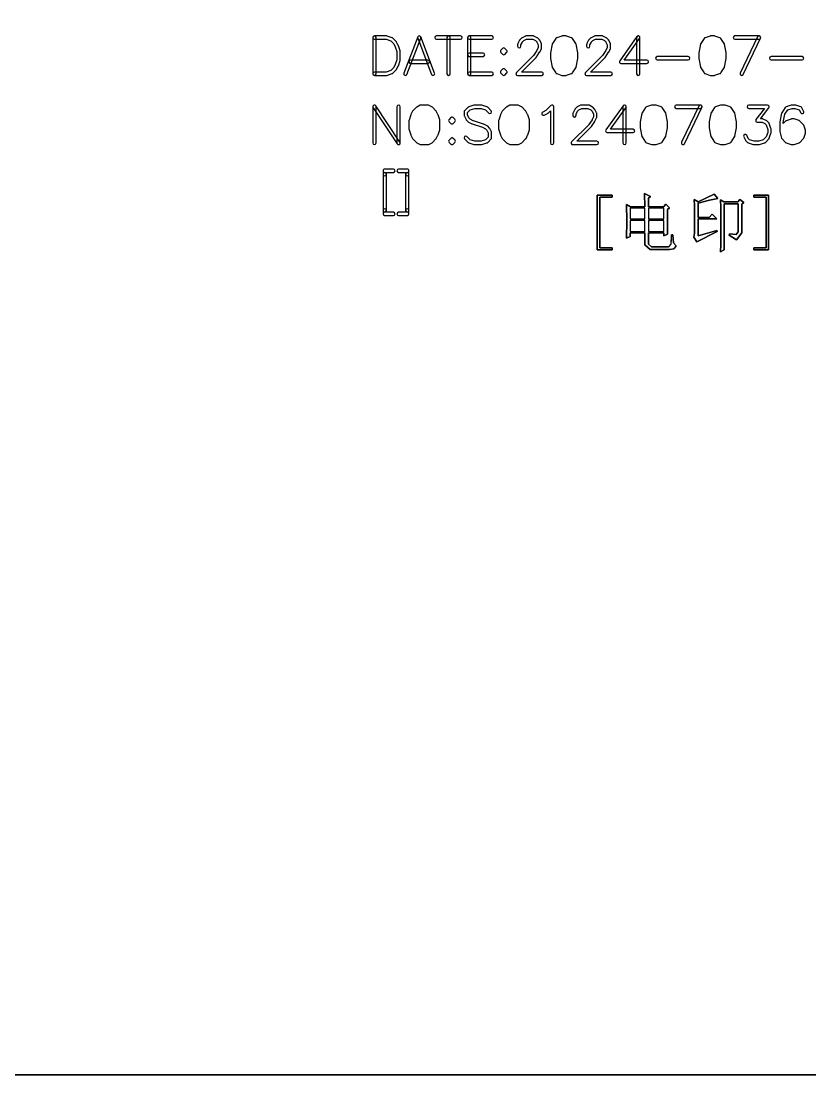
# Model space of a CAD drawing. Extents: x -235 to 235, y -185 to 185.
# Drawn here: x -118.1 to -46.6, y -185 to -89.5 of the extents above; entities that cross this region are included whole.
import ezdxf

# ---------------------------------------------------------------- set-up
doc = ezdxf.new("R2010")
doc.units = 0
doc.header["$MEASUREMENT"] = 0
doc.layers.get('0').update_dxf_attribs({"linetype": 'CONTINUOUS'})

msp = doc.modelspace()

# ---------------------------------------------------------------- linework, layer by layer
for points in [[(235, 185.000996), (-235, 185.000996), (-235, 185.000996), (-235.000996, 185), (-235.000996, 185), (-235.000996, -185), (-235.000996, -185), (-235, -185.000996), (-235, -185.000996), (235, -185.000996), (235, -185.000996), (235.000996, -185), (235.000996, -185), (235.000996, 185), (235.000996, 185), (235, 185.000996)], [(-235, 185), (235, 185), (235, 185), (235, -185), (235, -185), (-235, -185), (-235, -185), (-235, 185)], [(-64.529004, -105.287998), (-65.876001, -105.287998), (-65.876001, -105.287998), (-65.876997, -105.288994), (-65.876997, -105.288994), (-65.876997, -110.242002), (-65.876997, -110.242002), (-65.876001, -110.242998), (-65.876001, -110.242998), (-64.529004, -110.242998), (-64.529004, -110.242998), (-64.528003, -110.242002), (-64.528003, -110.242002), (-64.528003, -110.039004), (-64.528003, -110.039004), (-64.529004, -110.037998), (-64.529004, -110.037998), (-65.646001, -110.037998), (-65.646001, -110.037998), (-65.646001, -105.467998), (-65.646001, -105.467998), (-64.529004, -105.467998), (-64.529004, -105.467998), (-64.528003, -105.467002), (-64.528003, -105.467002), (-64.528003, -105.288994), (-64.528003, -105.288994), (-64.529004, -105.287998)], [(-64.529004, -105.288994), (-64.529004, -105.467002), (-64.529004, -105.467002), (-65.646997, -105.467002), (-65.646997, -105.467002), (-65.646997, -110.039004), (-65.646997, -110.039004), (-64.529004, -110.039004), (-64.529004, -110.039004), (-64.529004, -110.242002), (-64.529004, -110.242002), (-65.876001, -110.242002), (-65.876001, -110.242002), (-65.876001, -105.288994), (-65.876001, -105.288994), (-64.529004, -105.288994)], [(-61.583003, -105.135), (-61.583999, -105.135996), (-61.583999, -105.135996), (-61.558999, -106.329004), (-61.558999, -106.329004), (-62.877998, -106.329004), (-62.877998, -106.329004), (-63.233999, -106.126006), (-63.233999, -106.126006), (-63.235, -106.127002), (-63.235, -106.127002), (-63.210005, -107.598994), (-63.210005, -107.598994), (-63.210005, -107.6), (-63.210005, -107.6), (-63.235, -109.173994), (-63.235, -109.173994), (-63.235, -109.175), (-63.235, -109.175), (-63.233999, -109.176006), (-63.233999, -109.176006), (-62.903999, -109.024004), (-62.903999, -109.024004), (-62.903003, -109.022998), (-62.903003, -109.022998), (-62.903003, -108.692998), (-62.903003, -108.692998), (-61.558999, -108.692998), (-61.558999, -108.692998), (-61.558999, -109.785996), (-61.558999, -109.785996), (-61.076001, -110.217002), (-61.076001, -110.217002), (-59.322002, -110.217002), (-59.322002, -110.217002), (-59.317002, -110.215996), (-59.317002, -110.215996), (-58.941001, -110.141006), (-58.941001, -110.141006), (-58.94, -110.141006), (-58.94, -110.141006), (-58.736997, -109.886992), (-58.736997, -109.886992), (-58.736997, -109.885), (-58.736997, -109.885), (-58.966001, -109.605996), (-58.966001, -109.605996), (-59.041997, -108.87), (-59.041997, -108.87), (-59.043003, -108.869004), (-59.043003, -108.869004), (-59.145, -108.869004), (-59.145, -108.869004), (-59.145996, -108.87), (-59.145996, -108.87), (-59.196001, -109.732998), (-59.196001, -109.732998), (-59.425, -109.961006), (-59.425, -109.961006), (-60.972002, -109.961006), (-60.972002, -109.961006), (-61.226001, -109.707002), (-61.226001, -109.707002), (-61.226001, -108.692998), (-61.226001, -108.692998), (-59.857002, -108.692998), (-59.857002, -108.692998), (-59.857002, -108.972002), (-59.857002, -108.972002), (-59.856001, -108.972998), (-59.856001, -108.972998), (-59.5, -108.82), (-59.5, -108.82), (-59.498999, -108.819004), (-59.498999, -108.819004), (-59.525, -106.585), (-59.525, -106.585), (-59.523999, -106.583994), (-59.523999, -106.583994), (-59.321001, -106.432998), (-59.321001, -106.432998), (-59.321001, -106.430996), (-59.321001, -106.430996), (-59.652002, -106.100996), (-59.652002, -106.100996), (-59.653999, -106.100996), (-59.653999, -106.100996), (-59.882002, -106.329004), (-59.882002, -106.329004), (-61.226001, -106.329004), (-61.226001, -106.329004), (-61.226001, -105.544004), (-61.226001, -105.544004), (-61.225, -105.542998), (-61.225, -105.542998), (-61.048999, -105.391006), (-61.048999, -105.391006), (-61.048999, -105.39), (-61.048999, -105.39), (-61.05, -105.388994), (-61.05, -105.388994), (-61.583003, -105.135)], [(-61.558003, -106.33), (-61.583003, -105.135996), (-61.583003, -105.135996), (-61.05, -105.39), (-61.05, -105.39), (-61.227002, -105.542998), (-61.227002, -105.542998), (-61.227002, -106.33), (-61.227002, -106.33), (-59.881001, -106.33), (-59.881001, -106.33), (-59.652998, -106.102002), (-59.652998, -106.102002), (-59.322002, -106.432002), (-59.322002, -106.432002), (-59.526001, -106.583994), (-59.526001, -106.583994), (-59.5, -108.819004), (-59.5, -108.819004), (-59.856001, -108.972002), (-59.856001, -108.972002), (-59.856001, -108.692002), (-59.856001, -108.692002), (-61.227002, -108.692002), (-61.227002, -108.692002), (-61.227002, -109.708008), (-61.227002, -109.708008), (-60.972998, -109.962002), (-60.972998, -109.962002), (-59.424004, -109.962002), (-59.424004, -109.962002), (-59.195, -109.733994), (-59.195, -109.733994), (-59.145, -108.87), (-59.145, -108.87), (-59.043003, -108.87), (-59.043003, -108.87), (-58.967002, -109.607002), (-58.967002, -109.607002), (-58.738003, -109.885996), (-58.738003, -109.885996), (-58.941001, -110.14), (-58.941001, -110.14), (-59.322002, -110.215996), (-59.322002, -110.215996), (-61.075, -110.215996), (-61.075, -110.215996), (-61.558003, -109.785), (-61.558003, -109.785), (-61.558003, -108.692002), (-61.558003, -108.692002), (-62.903999, -108.692002), (-62.903999, -108.692002), (-62.903999, -109.022998), (-62.903999, -109.022998), (-63.233999, -109.175), (-63.233999, -109.175), (-63.208999, -107.6), (-63.208999, -107.6), (-63.233999, -106.127002), (-63.233999, -106.127002), (-62.877998, -106.33), (-62.877998, -106.33), (-61.558003, -106.33)], [(-55.282998, -105.185996), (-55.283999, -105.185996), (-55.283999, -105.185996), (-56.731997, -105.872002), (-56.731997, -105.872002), (-57.087002, -105.669004), (-57.087002, -105.669004), (-57.087998, -105.67), (-57.087998, -105.67), (-57.062998, -106.227998), (-57.062998, -106.227998), (-57.062998, -108.717998), (-57.062998, -108.717998), (-57.138999, -109.097998), (-57.138999, -109.097998), (-57.138999, -109.1), (-57.138999, -109.1), (-56.86, -109.505996), (-56.86, -109.505996), (-56.859004, -109.505996), (-56.859004, -109.505996), (-55.003999, -108.566006), (-55.003999, -108.566006), (-55.002998, -108.565), (-55.002998, -108.565), (-55.028999, -108.489004), (-55.028999, -108.489004), (-55.03, -108.487998), (-55.03, -108.487998), (-56.728003, -108.97), (-56.728003, -108.97), (-56.731001, -108.97), (-56.731001, -108.97), (-56.731001, -107.422998), (-56.731001, -107.422998), (-55.055, -107.422998), (-55.055, -107.422998), (-55.054004, -107.422002), (-55.054004, -107.422002), (-55.054004, -107.421006), (-55.054004, -107.421006), (-55.461001, -107.015), (-55.461001, -107.015), (-55.463003, -107.015), (-55.463003, -107.015), (-55.741997, -107.294004), (-55.741997, -107.294004), (-56.731001, -107.294004), (-56.731001, -107.294004), (-56.731001, -106.000996), (-56.731001, -106.000996), (-56.728003, -106), (-56.728003, -106), (-55.716001, -105.747002), (-55.716001, -105.747002), (-54.953999, -105.595), (-54.953999, -105.595), (-54.953003, -105.594004), (-54.953003, -105.594004), (-54.953003, -105.593008), (-54.953003, -105.593008), (-55.282998, -105.185996)], [(-57.137998, -109.099004), (-57.062002, -108.717998), (-57.062002, -108.717998), (-57.062002, -106.229004), (-57.062002, -106.229004), (-57.087002, -105.67), (-57.087002, -105.67), (-56.731997, -105.873008), (-56.731997, -105.873008), (-55.283999, -105.187002), (-55.283999, -105.187002), (-54.953999, -105.594004), (-54.953999, -105.594004), (-55.716001, -105.746006), (-55.716001, -105.746006), (-56.731997, -106), (-56.731997, -106), (-56.731997, -107.295), (-56.731997, -107.295), (-55.741001, -107.295), (-55.741001, -107.295), (-55.461997, -107.015996), (-55.461997, -107.015996), (-55.055, -107.422002), (-55.055, -107.422002), (-56.731997, -107.422002), (-56.731997, -107.422002), (-56.731997, -108.972002), (-56.731997, -108.972002), (-55.03, -108.489004), (-55.03, -108.489004), (-55.003999, -108.565), (-55.003999, -108.565), (-56.859004, -109.505), (-56.859004, -109.505), (-57.137998, -109.099004)], [(-52.971001, -105.669004), (-52.972998, -105.669004), (-52.972998, -105.669004), (-53.151001, -105.897002), (-53.151001, -105.897002), (-54.393999, -105.897002), (-54.393999, -105.897002), (-54.698999, -105.694004), (-54.698999, -105.694004), (-54.7, -105.694004), (-54.7, -105.694004), (-54.701001, -105.695), (-54.701001, -105.695), (-54.675, -106.380996), (-54.675, -106.380996), (-54.675, -109.759004), (-54.675, -109.759004), (-54.701001, -110.42), (-54.701001, -110.42), (-54.7, -110.421006), (-54.7, -110.421006), (-54.368999, -110.242998), (-54.368999, -110.242998), (-54.367998, -110.242002), (-54.367998, -110.242002), (-54.367998, -106.051992), (-54.367998, -106.051992), (-53.1, -106.051992), (-53.1, -106.051992), (-53.1, -108.615), (-53.1, -108.615), (-53.277002, -108.842998), (-53.277002, -108.842998), (-53.288999, -108.842998), (-53.288999, -108.842998), (-53.886997, -108.792998), (-53.886997, -108.792998), (-53.888003, -108.793994), (-53.888003, -108.793994), (-53.913003, -108.895), (-53.913003, -108.895), (-53.913003, -108.897002), (-53.913003, -108.897002), (-53.252998, -109.327998), (-53.252998, -109.327998), (-53.250996, -109.327998), (-53.250996, -109.327998), (-52.767998, -108.692998), (-52.767998, -108.692998), (-52.767998, -106.103008), (-52.767998, -106.103008), (-52.767002, -106.102002), (-52.767002, -106.102002), (-52.59, -105.95), (-52.59, -105.95), (-52.59, -105.947998), (-52.59, -105.947998), (-52.971001, -105.669004)], [(-53.886997, -108.794004), (-53.277002, -108.845), (-53.277002, -108.845), (-53.098999, -108.616006), (-53.098999, -108.616006), (-53.098999, -106.050996), (-53.098999, -106.050996), (-54.368999, -106.050996), (-54.368999, -106.050996), (-54.368999, -110.242002), (-54.368999, -110.242002), (-54.7, -110.42), (-54.7, -110.42), (-54.673999, -109.759004), (-54.673999, -109.759004), (-54.673999, -106.380996), (-54.673999, -106.380996), (-54.7, -105.695), (-54.7, -105.695), (-54.395, -105.897998), (-54.395, -105.897998), (-53.15, -105.897998), (-53.15, -105.897998), (-52.972002, -105.67), (-52.972002, -105.67), (-52.591001, -105.949004), (-52.591001, -105.949004), (-52.769004, -106.102002), (-52.769004, -106.102002), (-52.769004, -108.692002), (-52.769004, -108.692002), (-53.252002, -109.327002), (-53.252002, -109.327002), (-53.911997, -108.896006), (-53.911997, -108.896006), (-53.886997, -108.794004)], [(-50.356001, -105.287998), (-51.702002, -105.287998), (-51.702002, -105.287998), (-51.702998, -105.288994), (-51.702998, -105.288994), (-51.702998, -105.467002), (-51.702998, -105.467002), (-51.702002, -105.467998), (-51.702002, -105.467998), (-50.586001, -105.467998), (-50.586001, -105.467998), (-50.586001, -110.037998), (-50.586001, -110.037998), (-51.702002, -110.037998), (-51.702002, -110.037998), (-51.702998, -110.039004), (-51.702998, -110.039004), (-51.702998, -110.242002), (-51.702998, -110.242002), (-51.702002, -110.242998), (-51.702002, -110.242998), (-50.356001, -110.242998), (-50.356001, -110.242998), (-50.355, -110.242002), (-50.355, -110.242002), (-50.355, -105.288994), (-50.355, -105.288994), (-50.356001, -105.287998)], [(-50.356001, -110.242002), (-51.702002, -110.242002), (-51.702002, -110.242002), (-51.702002, -110.039004), (-51.702002, -110.039004), (-50.585, -110.039004), (-50.585, -110.039004), (-50.585, -105.467002), (-50.585, -105.467002), (-51.702002, -105.467002), (-51.702002, -105.467002), (-51.702002, -105.288994), (-51.702002, -105.288994), (-50.356001, -105.288994), (-50.356001, -105.288994), (-50.356001, -110.242002)], [(-61.558003, -106.455996), (-62.903999, -106.455996), (-62.903999, -106.455996), (-62.905, -106.457002), (-62.905, -106.457002), (-62.905, -107.422002), (-62.905, -107.422002), (-62.903999, -107.422998), (-62.903999, -107.422998), (-61.558003, -107.422998), (-61.558003, -107.422998), (-61.556997, -107.422002), (-61.556997, -107.422002), (-61.556997, -106.457002), (-61.556997, -106.457002), (-61.558003, -106.455996)], [(-62.903999, -106.457002), (-62.903999, -107.422002), (-62.903999, -107.422002), (-61.558003, -107.422002), (-61.558003, -107.422002), (-61.558003, -106.457002), (-61.558003, -106.457002), (-62.903999, -106.457002)], [(-59.856001, -106.455996), (-61.227002, -106.455996), (-61.227002, -106.455996), (-61.227998, -106.457002), (-61.227998, -106.457002), (-61.227998, -107.422002), (-61.227998, -107.422002), (-61.227002, -107.422998), (-61.227002, -107.422998), (-59.856001, -107.422998), (-59.856001, -107.422998), (-59.855, -107.422002), (-59.855, -107.422002), (-59.855, -106.457002), (-59.855, -106.457002), (-59.856001, -106.455996)], [(-61.227002, -106.457002), (-61.227002, -107.422002), (-61.227002, -107.422002), (-59.856001, -107.422002), (-59.856001, -107.422002), (-59.856001, -106.457002), (-59.856001, -106.457002), (-61.227002, -106.457002)], [(-61.558003, -107.574004), (-62.903999, -107.574004), (-62.903999, -107.574004), (-62.905, -107.575), (-62.905, -107.575), (-62.905, -108.565), (-62.905, -108.565), (-62.903999, -108.566006), (-62.903999, -108.566006), (-61.558003, -108.566006), (-61.558003, -108.566006), (-61.556997, -108.565), (-61.556997, -108.565), (-61.556997, -107.575), (-61.556997, -107.575), (-61.558003, -107.574004)], [(-62.903999, -107.575), (-62.903999, -108.565), (-62.903999, -108.565), (-61.558003, -108.565), (-61.558003, -108.565), (-61.558003, -107.575), (-61.558003, -107.575), (-62.903999, -107.575)], [(-59.856001, -107.574004), (-61.227002, -107.574004), (-61.227002, -107.574004), (-61.227998, -107.575), (-61.227998, -107.575), (-61.227998, -108.565), (-61.227998, -108.565), (-61.227002, -108.566006), (-61.227002, -108.566006), (-59.856001, -108.566006), (-59.856001, -108.566006), (-59.855, -108.565), (-59.855, -108.565), (-59.855, -107.575), (-59.855, -107.575), (-59.856001, -107.574004)], [(-61.227002, -107.575), (-61.227002, -108.565), (-61.227002, -108.565), (-59.856001, -108.565), (-59.856001, -108.565), (-59.856001, -107.575), (-59.856001, -107.575), (-61.227002, -107.575)]]:
    msp.add_lwpolyline(points)
for points in [[(-84.916006, -90.859004, 0.092284), (-84.97, -90.848994), (-84.97, -90.848994), (-86.064004, -90.848994), (-86.064004, -90.848994, 1), (-86.064004, -91.149004), (-86.064004, -91.149004), (-84.992998, -91.149004), (-84.992998, -91.149004), (-84.583994, -91.285), (-84.583994, -91.285), (-84.582002, -91.285996), (-84.582002, -91.285996), (-84.312998, -91.555996), (-84.312998, -91.555996), (-84.312002, -91.556992), (-84.312002, -91.556992), (-84.170996, -91.837998), (-84.170996, -91.837998), (-84.17, -91.839004), (-84.17, -91.839004), (-84.027002, -92.27), (-84.027002, -92.27), (-84.026006, -92.270996), (-84.026006, -92.270996), (-84.026006, -93.005996), (-84.026006, -93.005996), (-84.169004, -93.436006), (-84.169004, -93.436006), (-84.169004, -93.437002), (-84.169004, -93.437002), (-84.311006, -93.721006), (-84.311006, -93.721006), (-84.311006, -93.722002), (-84.311006, -93.722002), (-84.582002, -93.992998), (-84.582002, -93.992998), (-84.583994, -93.994004), (-84.583994, -93.994004), (-84.992998, -94.13), (-84.992998, -94.13), (-86.064004, -94.13), (-86.064004, -94.13, 1), (-86.064004, -94.43), (-86.064004, -94.43), (-84.97, -94.43), (-84.97, -94.43, 0.080085), (-84.922998, -94.422002), (-84.922998, -94.422002), (-84.462998, -94.269004), (-84.462998, -94.269004), (-84.459004, -94.267998), (-84.459004, -94.267998, 0.126065), (-84.395, -94.23), (-84.395, -94.23), (-84.082002, -93.917002), (-84.082002, -93.917002, 0.078237), (-84.055, -93.879004), (-84.055, -93.879004), (-83.897998, -93.565996), (-83.897998, -93.565996, 0.036003), (-83.89, -93.546006), (-83.89, -93.546006), (-83.737002, -93.085996), (-83.737002, -93.085996), (-83.736006, -93.085), (-83.736006, -93.085, 0.093866), (-83.725996, -93.03), (-83.725996, -93.03), (-83.725996, -92.248994), (-83.725996, -92.248994, 0.080069), (-83.733994, -92.202002), (-83.733994, -92.202002), (-83.887998, -91.737998), (-83.887998, -91.737998), (-83.887998, -91.737002), (-83.887998, -91.737002, 0.043405), (-83.897998, -91.712998), (-83.897998, -91.712998), (-84.055, -91.401006), (-84.055, -91.401006, 0.080619), (-84.082998, -91.362002), (-84.082998, -91.362002), (-84.395, -91.049004), (-84.395, -91.049004, 0.116984), (-84.454004, -91.012998), (-84.454004, -91.012998), (-84.913994, -90.86), (-84.913994, -90.86), (-84.916006, -90.859004)], [(-85.914004, -90.999004, 1), (-86.213994, -90.999004), (-86.213994, -90.999004), (-86.213994, -94.28), (-86.213994, -94.28, 1), (-85.914004, -94.28), (-85.914004, -94.28), (-85.914004, -90.999004)], [(-81.860996, -91.052002, 0.999969), (-82.140996, -90.945996), (-82.140996, -90.945996), (-83.391006, -94.227002), (-83.391006, -94.227002, 0.999977), (-83.111006, -94.332998), (-83.111006, -94.332998), (-81.860996, -91.052002)], [(-81.860996, -90.945996, 0.999969), (-82.140996, -91.052002), (-82.140996, -91.052002), (-80.890996, -94.332998), (-80.890996, -94.332998, 0.999988), (-80.610996, -94.227002), (-80.610996, -94.227002), (-81.860996, -90.945996)], [(-78.250996, -91.149004, 1), (-78.250996, -90.848994), (-78.250996, -90.848994), (-80.438999, -90.848994), (-80.438999, -90.848994, 1), (-80.438999, -91.149004), (-80.438999, -91.149004), (-78.250996, -91.149004)], [(-79.195, -90.999004, 1), (-79.495, -90.999004), (-79.495, -90.999004), (-79.495, -94.28), (-79.495, -94.28, 1), (-79.195, -94.28), (-79.195, -94.28), (-79.195, -90.999004)], [(-75.438999, -91.149004, 1), (-75.438999, -90.848994), (-75.438999, -90.848994), (-77.469995, -90.848994), (-77.469995, -90.848994, 1), (-77.469995, -91.149004), (-77.469995, -91.149004), (-75.438999, -91.149004)], [(-77.32, -90.999004, 1), (-77.62, -90.999004), (-77.62, -90.999004), (-77.62, -94.28), (-77.62, -94.28, 1), (-77.32, -94.28), (-77.32, -94.28), (-77.32, -90.999004)], [(-71.621997, -90.865, 0.116442), (-71.689004, -90.848994), (-71.689004, -90.848994), (-72.314004, -90.848994), (-72.314004, -90.848994, 0.116419), (-72.380996, -90.865), (-72.380996, -90.865), (-72.685005, -91.017002), (-72.685005, -91.017002, 0.095634), (-72.732002, -91.049004), (-72.732002, -91.049004), (-72.880996, -91.199004), (-72.880996, -91.199004), (-72.881997, -91.2), (-72.881997, -91.2, 0.094863), (-72.916001, -91.245), (-72.916001, -91.245), (-73.065996, -91.542998), (-73.065996, -91.542998), (-73.065996, -91.544004), (-73.065996, -91.544004, 0.141468), (-73.088994, -91.624004), (-73.088994, -91.624004), (-73.088994, -91.78), (-73.088994, -91.78, 1), (-72.788999, -91.78), (-72.788999, -91.78), (-72.788999, -91.659004), (-72.788999, -91.659004), (-72.787998, -91.657998), (-72.787998, -91.657998), (-72.658999, -91.401006), (-72.658999, -91.401006), (-72.658003, -91.4), (-72.658003, -91.4), (-72.536997, -91.277998), (-72.536997, -91.277998), (-72.278999, -91.149004), (-72.278999, -91.149004), (-71.723999, -91.149004), (-71.723999, -91.149004), (-71.466997, -91.277002), (-71.466997, -91.277002), (-71.465, -91.277998), (-71.465, -91.277998), (-71.344004, -91.4), (-71.344004, -91.4), (-71.342998, -91.401006), (-71.342998, -91.401006), (-71.214995, -91.657002), (-71.214995, -91.657002), (-71.213999, -91.657998), (-71.213999, -91.657998), (-71.213999, -91.902002), (-71.213999, -91.902002), (-71.346997, -92.168008), (-71.346997, -92.168008), (-71.346997, -92.169004), (-71.346997, -92.169004), (-71.648003, -92.620996), (-71.648003, -92.620996), (-71.648003, -92.621992), (-71.648003, -92.621992), (-73.201001, -94.173994), (-73.201001, -94.173994, 0.668187), (-73.095, -94.43), (-73.095, -94.43), (-70.906997, -94.43), (-70.906997, -94.43, 1), (-70.906997, -94.13), (-70.906997, -94.13), (-72.732998, -94.13), (-72.732998, -94.13), (-71.425996, -92.823994), (-71.425996, -92.823994), (-71.425, -92.822998), (-71.425, -92.822998, 0.047495), (-71.406997, -92.800996), (-71.406997, -92.800996), (-71.094995, -92.332002), (-71.094995, -92.332002, 0.03063), (-71.085996, -92.316006), (-71.085996, -92.316006), (-70.929995, -92.004004), (-70.929995, -92.004004), (-70.928999, -92.002998), (-70.928999, -92.002998, 0.114163), (-70.913999, -91.937002), (-70.913999, -91.937002), (-70.913999, -91.624004), (-70.913999, -91.624004, 0.116445), (-70.929995, -91.556992), (-70.929995, -91.556992), (-71.085996, -91.245), (-71.085996, -91.245, 0.08061), (-71.113994, -91.205996), (-71.113994, -91.205996), (-71.269995, -91.049004), (-71.269995, -91.049004, 0.080616), (-71.308999, -91.021006), (-71.308999, -91.021006), (-71.621997, -90.865)], [(-68.672998, -90.857002, 0.080085), (-68.72, -90.848994), (-68.72, -90.848994), (-69.031997, -90.848994), (-69.031997, -90.848994, 0.0923), (-69.086001, -90.859004), (-69.086001, -90.859004), (-69.087998, -90.86), (-69.087998, -90.86), (-69.548003, -91.012998), (-69.548003, -91.012998, 0.166845), (-69.625, -91.072002), (-69.625, -91.072002), (-69.626006, -91.072002), (-69.626006, -91.072002), (-69.939004, -91.540996), (-69.939004, -91.540996, 0.101779), (-69.962002, -91.597002), (-69.962002, -91.597002), (-69.962002, -91.597998), (-69.962002, -91.597998), (-70.116997, -92.376006), (-70.116997, -92.376006, 0.048724), (-70.12, -92.405), (-70.12, -92.405), (-70.12, -92.873994), (-70.12, -92.873994, 0.053645), (-70.116997, -92.905996), (-70.116997, -92.905996), (-70.115996, -92.906992), (-70.115996, -92.906992), (-69.960996, -93.684004), (-69.960996, -93.684004, 0.096741), (-69.939004, -93.737002), (-69.939004, -93.737002), (-69.939004, -93.737998), (-69.939004, -93.737998), (-69.626006, -94.206992), (-69.626006, -94.206992, 0.182469), (-69.54, -94.269004), (-69.54, -94.269004), (-69.536001, -94.27), (-69.536001, -94.27), (-69.078999, -94.422002), (-69.078999, -94.422002, 0.058216), (-69.045, -94.429004), (-69.045, -94.429004), (-69.031997, -94.43), (-69.031997, -94.43), (-68.72, -94.43), (-68.72, -94.43, 0.101357), (-68.660996, -94.417998), (-68.660996, -94.417998), (-68.658003, -94.417002), (-68.658003, -94.417002), (-68.203999, -94.265996), (-68.203999, -94.265996, 0.166853), (-68.126997, -94.206992), (-68.126997, -94.206992), (-68.126001, -94.206992), (-68.126001, -94.206992), (-67.813999, -93.737998), (-67.813999, -93.737998, 0.108418), (-67.791001, -93.677998), (-67.791001, -93.677998), (-67.79, -93.677002), (-67.79, -93.677002), (-67.635, -92.904004), (-67.635, -92.904004, 0.050387), (-67.631997, -92.873994), (-67.631997, -92.873994), (-67.631997, -92.405), (-67.631997, -92.405, 0.060522), (-67.635996, -92.368994), (-67.635996, -92.368994), (-67.635996, -92.367998), (-67.635996, -92.367998), (-67.791997, -91.594004), (-67.791997, -91.594004, 0.111012), (-67.818999, -91.533994), (-67.818999, -91.533994), (-67.818999, -91.532998), (-67.818999, -91.532998), (-68.126001, -91.072002), (-68.126001, -91.072002, 0.189575), (-68.216006, -91.008994), (-68.216006, -91.008994), (-68.218999, -91.007998), (-68.218999, -91.007998), (-68.672998, -90.857002)], [(-65.371997, -90.865, 0.116434), (-65.438999, -90.848994), (-65.438999, -90.848994), (-66.063999, -90.848994), (-66.063999, -90.848994, 0.116434), (-66.131001, -90.865), (-66.131001, -90.865), (-66.435, -91.017002), (-66.435, -91.017002, 0.095642), (-66.482002, -91.049004), (-66.482002, -91.049004), (-66.630996, -91.199004), (-66.630996, -91.199004), (-66.632002, -91.2), (-66.632002, -91.2, 0.094857), (-66.666001, -91.245), (-66.666001, -91.245), (-66.816001, -91.542998), (-66.816001, -91.542998), (-66.816001, -91.544004), (-66.816001, -91.544004, 0.141463), (-66.839004, -91.624004), (-66.839004, -91.624004), (-66.839004, -91.78), (-66.839004, -91.78, 1), (-66.538999, -91.78), (-66.538999, -91.78), (-66.538999, -91.659004), (-66.538999, -91.659004), (-66.537998, -91.657998), (-66.537998, -91.657998), (-66.408999, -91.401006), (-66.408999, -91.401006), (-66.408003, -91.4), (-66.408003, -91.4), (-66.287002, -91.277998), (-66.287002, -91.277998), (-66.028999, -91.149004), (-66.028999, -91.149004), (-65.474004, -91.149004), (-65.474004, -91.149004), (-65.217002, -91.277002), (-65.217002, -91.277002), (-65.215, -91.277998), (-65.215, -91.277998), (-65.094004, -91.4), (-65.094004, -91.4), (-65.093003, -91.401006), (-65.093003, -91.401006), (-64.965, -91.657002), (-64.965, -91.657002), (-64.963994, -91.657998), (-64.963994, -91.657998), (-64.963994, -91.902002), (-64.963994, -91.902002), (-65.096997, -92.168008), (-65.096997, -92.168008), (-65.096997, -92.169004), (-65.096997, -92.169004), (-65.397998, -92.620996), (-65.397998, -92.620996), (-65.397998, -92.621992), (-65.397998, -92.621992), (-66.951001, -94.173994), (-66.951001, -94.173994, 0.668187), (-66.845, -94.43), (-66.845, -94.43), (-64.657002, -94.43), (-64.657002, -94.43, 1), (-64.657002, -94.13), (-64.657002, -94.13), (-66.482998, -94.13), (-66.482998, -94.13), (-65.176001, -92.823994), (-65.176001, -92.823994), (-65.174995, -92.822998), (-65.174995, -92.822998, 0.047488), (-65.156997, -92.800996), (-65.156997, -92.800996), (-64.845005, -92.332002), (-64.845005, -92.332002, 0.030636), (-64.836001, -92.316006), (-64.836001, -92.316006), (-64.680005, -92.004004), (-64.680005, -92.004004), (-64.678999, -92.002998), (-64.678999, -92.002998, 0.114167), (-64.663999, -91.937002), (-64.663999, -91.937002), (-64.663999, -91.624004), (-64.663999, -91.624004, 0.116456), (-64.680005, -91.556992), (-64.680005, -91.556992), (-64.836001, -91.245), (-64.836001, -91.245, 0.08062), (-64.864004, -91.205996), (-64.864004, -91.205996), (-65.02, -91.049004), (-65.02, -91.049004, 0.08061), (-65.058999, -91.021006), (-65.058999, -91.021006), (-65.371997, -90.865)], [(-62.035, -91.085996, 0.999964), (-62.278999, -90.912002), (-62.278999, -90.912002), (-63.841997, -93.1), (-63.841997, -93.1, 0.573665), (-63.736001, -93.336006), (-63.736001, -93.336006), (-63.720005, -93.337002), (-63.720005, -93.337002), (-61.376001, -93.337002), (-61.376001, -93.337002, 1), (-61.376001, -93.037002), (-61.376001, -93.037002), (-63.428999, -93.037002), (-63.428999, -93.037002), (-62.035, -91.085996)], [(-62.006997, -90.999004, 1), (-62.307002, -90.999004), (-62.307002, -90.999004), (-62.307002, -94.28), (-62.307002, -94.28, 1), (-62.006997, -94.28), (-62.006997, -94.28), (-62.006997, -90.999004)], [(-55.235, -90.857002, 0.080085), (-55.282002, -90.848994), (-55.282002, -90.848994), (-55.595, -90.848994), (-55.595, -90.848994, 0.092292), (-55.648999, -90.859004), (-55.648999, -90.859004), (-55.651001, -90.86), (-55.651001, -90.86), (-56.111001, -91.012998), (-56.111001, -91.012998, 0.166848), (-56.187998, -91.072002), (-56.187998, -91.072002), (-56.188999, -91.072002), (-56.188999, -91.072002), (-56.501001, -91.540996), (-56.501001, -91.540996, 0.101785), (-56.523999, -91.597002), (-56.523999, -91.597002), (-56.523999, -91.597998), (-56.523999, -91.597998), (-56.678999, -92.376006), (-56.678999, -92.376006, 0.048724), (-56.681997, -92.405), (-56.681997, -92.405), (-56.681997, -92.873994), (-56.681997, -92.873994, 0.053645), (-56.678999, -92.905996), (-56.678999, -92.905996), (-56.678003, -92.906992), (-56.678003, -92.906992), (-56.522998, -93.684004), (-56.522998, -93.684004, 0.096748), (-56.501001, -93.737002), (-56.501001, -93.737002), (-56.501001, -93.737998), (-56.501001, -93.737998), (-56.188999, -94.206992), (-56.188999, -94.206992, 0.182468), (-56.102998, -94.269004), (-56.102998, -94.269004), (-56.098999, -94.27), (-56.098999, -94.27), (-55.642002, -94.422002), (-55.642002, -94.422002, 0.058216), (-55.608003, -94.429004), (-55.608003, -94.429004), (-55.595, -94.43), (-55.595, -94.43), (-55.282002, -94.43), (-55.282002, -94.43, 0.101357), (-55.222998, -94.417998), (-55.222998, -94.417998), (-54.767002, -94.265996), (-54.767002, -94.265996, 0.166856), (-54.69, -94.206992), (-54.69, -94.206992), (-54.688999, -94.206992), (-54.688999, -94.206992), (-54.376001, -93.737998), (-54.376001, -93.737998, 0.118684), (-54.352002, -93.672002), (-54.352002, -93.672002), (-54.350996, -93.671006), (-54.350996, -93.671006), (-54.198003, -92.903008), (-54.198003, -92.903008, 0.048757), (-54.195, -92.873994), (-54.195, -92.873994), (-54.195, -92.405), (-54.195, -92.405, 0.067397), (-54.2, -92.365), (-54.2, -92.365), (-54.2, -92.363994), (-54.2, -92.363994), (-54.353999, -91.595), (-54.353999, -91.595, 0.100495), (-54.377002, -91.54), (-54.377002, -91.54), (-54.377002, -91.539004), (-54.377002, -91.539004), (-54.688999, -91.072002), (-54.688999, -91.072002, 0.189567), (-54.778999, -91.008994), (-54.778999, -91.008994), (-55.235, -90.857002)], [(-51.22, -91.149004, 1), (-51.22, -90.848994), (-51.22, -90.848994), (-53.406997, -90.848994), (-53.406997, -90.848994, 1), (-53.406997, -91.149004), (-53.406997, -91.149004), (-51.22, -91.149004)], [(-51.085, -91.062998, 0.99997), (-51.355, -90.935), (-51.355, -90.935), (-52.917002, -94.215996), (-52.917002, -94.215996, 1.000023), (-52.646997, -94.343994), (-52.646997, -94.343994), (-51.085, -91.062998)], [(-76.22, -92.712002, 1), (-76.22, -92.412002), (-76.22, -92.412002), (-77.469995, -92.412002), (-77.469995, -92.412002, 1), (-77.469995, -92.712002), (-77.469995, -92.712002), (-76.22, -92.712002)], [(-74.238999, -91.987002, 0.414227), (-74.451001, -91.987002), (-74.451001, -91.987002), (-74.607002, -92.142998), (-74.607002, -92.142998, 0.414214), (-74.607002, -92.355), (-74.607002, -92.355), (-74.451001, -92.510996), (-74.451001, -92.510996, 0.433667), (-74.231997, -92.504004), (-74.231997, -92.504004), (-74.082998, -92.355), (-74.082998, -92.355, 0.433648), (-74.089995, -92.136006), (-74.089995, -92.136006), (-74.238999, -91.987002)], [(-81.22, -93.337002, 1), (-81.22, -93.037002), (-81.22, -93.037002), (-82.782002, -93.037002), (-82.782002, -93.037002, 1), (-82.782002, -93.337002), (-82.782002, -93.337002), (-81.22, -93.337002)], [(-57.626001, -93.024004, 1), (-57.626001, -92.724004), (-57.626001, -92.724004), (-60.438999, -92.724004), (-60.438999, -92.724004, 1), (-60.438999, -93.024004), (-60.438999, -93.024004), (-57.626001, -93.024004)], [(-47.313999, -93.024004, 1), (-47.313999, -92.724004), (-47.313999, -92.724004), (-50.126001, -92.724004), (-50.126001, -92.724004, 1), (-50.126001, -93.024004), (-50.126001, -93.024004), (-47.313999, -93.024004)], [(-75.438999, -94.43, 1), (-75.438999, -94.13), (-75.438999, -94.13), (-77.469995, -94.13), (-77.469995, -94.13, 1), (-77.469995, -94.43), (-77.469995, -94.43), (-75.438999, -94.43)], [(-74.238999, -93.862002, 0.414227), (-74.451001, -93.862002), (-74.451001, -93.862002), (-74.607002, -94.017998), (-74.607002, -94.017998, 0.414214), (-74.607002, -94.23), (-74.607002, -94.23), (-74.451001, -94.385996), (-74.451001, -94.385996, 0.433667), (-74.231997, -94.379004), (-74.231997, -94.379004), (-74.082998, -94.23), (-74.082998, -94.23, 0.433648), (-74.089995, -94.011006), (-74.089995, -94.011006), (-74.238999, -93.862002)], [(-85.938994, -97.185996, 1.000045), (-86.189004, -97.352002), (-86.189004, -97.352002), (-84.000996, -100.632998), (-84.000996, -100.632998, 1.000027), (-83.750996, -100.466992), (-83.750996, -100.466992), (-85.938994, -97.185996)], [(-85.914004, -97.268994, 1), (-86.213994, -97.268994), (-86.213994, -97.268994), (-86.213994, -100.55), (-86.213994, -100.55, 1), (-85.914004, -100.55), (-85.914004, -100.55), (-85.914004, -97.268994)], [(-83.725996, -97.268994, 1), (-84.026006, -97.268994), (-84.026006, -97.268994), (-84.026006, -100.55), (-84.026006, -100.55, 1), (-83.725996, -100.55), (-83.725996, -100.55), (-83.725996, -97.268994)], [(-81.152998, -97.135, 0.116442), (-81.22, -97.118994), (-81.22, -97.118994), (-81.845, -97.118994), (-81.845, -97.118994, 0.101357), (-81.904004, -97.130996), (-81.904004, -97.130996), (-81.905996, -97.132002), (-81.905996, -97.132002, 0.011198), (-81.912002, -97.135), (-81.912002, -97.135), (-82.223994, -97.290996), (-82.223994, -97.290996, 0.080626), (-82.262998, -97.319004), (-82.262998, -97.319004), (-82.575996, -97.632002), (-82.575996, -97.632002, 0.086605), (-82.606006, -97.673994), (-82.606006, -97.673994), (-82.606006, -97.675), (-82.606006, -97.675), (-82.76, -97.982998), (-82.76, -97.982998, 0.043405), (-82.77, -98.007002), (-82.77, -98.007002), (-82.77, -98.007998), (-82.77, -98.007998), (-82.924004, -98.472002), (-82.924004, -98.472002, 0.080069), (-82.932002, -98.518994), (-82.932002, -98.518994), (-82.932002, -99.3), (-82.932002, -99.3, 0.093866), (-82.921992, -99.355), (-82.921992, -99.355), (-82.920996, -99.356006), (-82.920996, -99.356006), (-82.767998, -99.816006), (-82.767998, -99.816006, 0.036003), (-82.76, -99.835996), (-82.76, -99.835996), (-82.603994, -100.148994), (-82.603994, -100.148994, 0.080619), (-82.575996, -100.187998), (-82.575996, -100.187998), (-82.262998, -100.5), (-82.262998, -100.5, 0.080619), (-82.223994, -100.527998), (-82.223994, -100.527998), (-81.912002, -100.684004), (-81.912002, -100.684004, 0.089413), (-81.860996, -100.699004), (-81.860996, -100.699004), (-81.845, -100.7), (-81.845, -100.7), (-81.22, -100.7), (-81.22, -100.7, 0.135352), (-81.142998, -100.679004), (-81.142998, -100.679004), (-81.141001, -100.677998), (-81.141001, -100.677998), (-80.84, -100.527998), (-80.84, -100.527998, 0.094871), (-80.794995, -100.493994), (-80.794995, -100.493994), (-80.489004, -100.187998), (-80.489004, -100.187998, 0.100953), (-80.455996, -100.137998), (-80.455996, -100.137998), (-80.455, -100.137002), (-80.455, -100.137002), (-80.305005, -99.835996), (-80.305005, -99.835996, 0.0466), (-80.294995, -99.81), (-80.294995, -99.81), (-80.293999, -99.808994), (-80.293999, -99.808994), (-80.14, -99.347998), (-80.14, -99.347998, 0.081669), (-80.132002, -99.3), (-80.132002, -99.3), (-80.132002, -98.518994), (-80.132002, -98.518994, 0.097584), (-80.142998, -98.462002), (-80.142998, -98.462002), (-80.142998, -98.461006), (-80.142998, -98.461006), (-80.297002, -98.002002), (-80.297002, -98.002002, 0.041899), (-80.306997, -97.979004), (-80.306997, -97.979004), (-80.306997, -97.978008), (-80.306997, -97.978008), (-80.461001, -97.671006), (-80.461001, -97.671006, 0.094871), (-80.495, -97.625996), (-80.495, -97.625996), (-80.495996, -97.625), (-80.495996, -97.625), (-80.801001, -97.319004), (-80.801001, -97.319004, 0.095642), (-80.848003, -97.287002), (-80.848003, -97.287002), (-80.85, -97.285996), (-80.85, -97.285996), (-81.152998, -97.135)], [(-76.328999, -97.127002, 0.08009), (-76.376001, -97.118994), (-76.376001, -97.118994), (-77.000996, -97.118994), (-77.000996, -97.118994, 0.092305), (-77.055, -97.129004), (-77.055, -97.129004), (-77.056997, -97.13), (-77.056997, -97.13), (-77.517002, -97.282998), (-77.517002, -97.282998, 0.116967), (-77.575996, -97.319004), (-77.575996, -97.319004), (-77.887998, -97.632002), (-77.887998, -97.632002, 0.198906), (-77.932002, -97.737998), (-77.932002, -97.737998), (-77.932002, -98.05), (-77.932002, -98.05, 0.116438), (-77.915996, -98.117002), (-77.915996, -98.117002), (-77.760005, -98.43), (-77.760005, -98.43, 0.08061), (-77.731997, -98.468994), (-77.731997, -98.468994), (-77.575996, -98.625), (-77.575996, -98.625, 0.080599), (-77.537002, -98.652998), (-77.537002, -98.652998), (-77.223999, -98.808994), (-77.223999, -98.808994, 0.029159), (-77.207998, -98.815996), (-77.207998, -98.815996), (-77.205, -98.817002), (-77.205, -98.817002), (-76.28, -99.125996), (-76.28, -99.125996), (-76.277002, -99.127002), (-76.277002, -99.127002), (-75.998003, -99.265996), (-75.998003, -99.265996), (-75.995996, -99.267002), (-75.995996, -99.267002), (-75.875, -99.388008), (-75.875, -99.388008), (-75.746001, -99.646006), (-75.746001, -99.646006), (-75.745, -99.647002), (-75.745, -99.647002), (-75.745, -100.02), (-75.745, -100.02), (-75.988003, -100.262998), (-75.988003, -100.262998), (-75.99, -100.263994), (-75.99, -100.263994), (-76.398999, -100.4), (-76.398999, -100.4), (-76.977998, -100.4), (-76.977998, -100.4), (-77.386997, -100.263994), (-77.386997, -100.263994), (-77.389004, -100.262998), (-77.389004, -100.262998), (-77.675996, -99.976006), (-77.675996, -99.976006, 1), (-77.887998, -100.187998), (-77.887998, -100.187998), (-77.578003, -100.497998), (-77.578003, -100.497998, 0.121756), (-77.517002, -100.535996), (-77.517002, -100.535996), (-77.063003, -100.687002), (-77.063003, -100.687002), (-77.06, -100.688008), (-77.06, -100.688008, 0.10135), (-77.000996, -100.7), (-77.000996, -100.7), (-76.376001, -100.7), (-76.376001, -100.7, 0.08009), (-76.328999, -100.691992), (-76.328999, -100.691992), (-75.868999, -100.538994), (-75.868999, -100.538994), (-75.865, -100.537998), (-75.865, -100.537998, 0.126065), (-75.801001, -100.5), (-75.801001, -100.5), (-75.488003, -100.186992), (-75.488003, -100.186992, 0.196453), (-75.444995, -100.082002), (-75.444995, -100.082002), (-75.444995, -99.613008), (-75.444995, -99.613008, 0.116453), (-75.461001, -99.545996), (-75.461001, -99.545996), (-75.614995, -99.237002), (-75.614995, -99.237002), (-75.614995, -99.235996), (-75.614995, -99.235996, 0.086611), (-75.645, -99.193994), (-75.645, -99.193994), (-75.801001, -99.037998), (-75.801001, -99.037998, 0.080604), (-75.839995, -99.01), (-75.839995, -99.01), (-76.153003, -98.853994), (-76.153003, -98.853994, 0.034425), (-76.172002, -98.846006), (-76.172002, -98.846006), (-77.1, -98.535996), (-77.1, -98.535996), (-77.101997, -98.535), (-77.101997, -98.535), (-77.381001, -98.396006), (-77.381001, -98.396006), (-77.503003, -98.274004), (-77.503003, -98.274004), (-77.503003, -98.272998), (-77.503003, -98.272998), (-77.632002, -98.015), (-77.632002, -98.015), (-77.632002, -97.8), (-77.632002, -97.8), (-77.630996, -97.799004), (-77.630996, -97.799004), (-77.389004, -97.556006), (-77.389004, -97.556006), (-77.386997, -97.555), (-77.386997, -97.555), (-76.977998, -97.419004), (-76.977998, -97.419004), (-76.398999, -97.419004), (-76.398999, -97.419004), (-75.99, -97.555), (-75.99, -97.555), (-75.988003, -97.556006), (-75.988003, -97.556006), (-75.700996, -97.843994), (-75.700996, -97.843994, 0.999988), (-75.488999, -97.632002), (-75.488999, -97.632002), (-75.801001, -97.319004), (-75.801001, -97.319004, 0.133053), (-75.868999, -97.28), (-75.868999, -97.28), (-75.871997, -97.278994), (-75.871997, -97.278994), (-76.328999, -97.127002)], [(-73.027998, -97.135, 0.116442), (-73.095, -97.118994), (-73.095, -97.118994), (-73.72, -97.118994), (-73.72, -97.118994, 0.101357), (-73.779004, -97.130996), (-73.779004, -97.130996), (-73.781001, -97.132002), (-73.781001, -97.132002, 0.011183), (-73.786997, -97.135), (-73.786997, -97.135), (-74.098999, -97.290996), (-74.098999, -97.290996, 0.080625), (-74.138003, -97.319004), (-74.138003, -97.319004), (-74.451001, -97.632002), (-74.451001, -97.632002, 0.086596), (-74.481001, -97.673994), (-74.481001, -97.673994), (-74.481001, -97.675), (-74.481001, -97.675), (-74.635, -97.982998), (-74.635, -97.982998, 0.043407), (-74.645, -98.007002), (-74.645, -98.007002), (-74.645, -98.007998), (-74.645, -98.007998), (-74.798999, -98.472002), (-74.798999, -98.472002, 0.080072), (-74.807002, -98.518994), (-74.807002, -98.518994), (-74.807002, -99.3), (-74.807002, -99.3, 0.093863), (-74.796997, -99.355), (-74.796997, -99.355), (-74.796001, -99.356006), (-74.796001, -99.356006), (-74.643003, -99.816006), (-74.643003, -99.816006, 0.036007), (-74.635, -99.835996), (-74.635, -99.835996), (-74.478999, -100.148994), (-74.478999, -100.148994, 0.080617), (-74.451001, -100.187998), (-74.451001, -100.187998), (-74.138003, -100.5), (-74.138003, -100.5, 0.080618), (-74.098999, -100.527998), (-74.098999, -100.527998), (-73.786997, -100.684004), (-73.786997, -100.684004, 0.089406), (-73.735996, -100.699004), (-73.735996, -100.699004), (-73.72, -100.7), (-73.72, -100.7), (-73.095, -100.7), (-73.095, -100.7, 0.135352), (-73.017998, -100.679004), (-73.017998, -100.679004), (-73.016001, -100.677998), (-73.016001, -100.677998), (-72.715, -100.527998), (-72.715, -100.527998, 0.094865), (-72.67, -100.493994), (-72.67, -100.493994), (-72.364004, -100.187998), (-72.364004, -100.187998, 0.100953), (-72.330996, -100.137998), (-72.330996, -100.137998), (-72.33, -100.137002), (-72.33, -100.137002), (-72.180005, -99.835996), (-72.180005, -99.835996, 0.046598), (-72.169995, -99.81), (-72.169995, -99.81), (-72.168999, -99.808994), (-72.168999, -99.808994), (-72.015, -99.347998), (-72.015, -99.347998, 0.081669), (-72.007002, -99.3), (-72.007002, -99.3), (-72.007002, -98.518994), (-72.007002, -98.518994, 0.097584), (-72.017998, -98.462002), (-72.017998, -98.462002), (-72.017998, -98.461006), (-72.017998, -98.461006), (-72.172002, -98.002002), (-72.172002, -98.002002, 0.041901), (-72.182002, -97.979004), (-72.182002, -97.979004), (-72.182002, -97.978008), (-72.182002, -97.978008), (-72.336001, -97.671006), (-72.336001, -97.671006, 0.094871), (-72.37, -97.625996), (-72.37, -97.625996), (-72.371001, -97.625), (-72.371001, -97.625), (-72.676001, -97.319004), (-72.676001, -97.319004, 0.095642), (-72.723003, -97.287002), (-72.723003, -97.287002), (-72.725, -97.285996), (-72.725, -97.285996), (-73.027998, -97.135)], [(-69.82, -97.268994, 0.668187), (-70.075996, -97.162998), (-70.075996, -97.162998), (-70.528003, -97.615), (-70.528003, -97.615), (-70.817998, -97.76), (-70.817998, -97.76, 0.999971), (-70.683999, -98.027998), (-70.683999, -98.027998), (-70.372002, -97.871992), (-70.372002, -97.871992, 0.094858), (-70.326997, -97.837998), (-70.326997, -97.837998), (-70.120996, -97.632002), (-70.120996, -97.632002), (-70.12, -97.632002), (-70.12, -97.632002), (-70.12, -100.55), (-70.12, -100.55, 1), (-69.82, -100.55), (-69.82, -100.55), (-69.82, -97.268994)], [(-66.621997, -97.135, 0.116442), (-66.688999, -97.118994), (-66.688999, -97.118994), (-67.313999, -97.118994), (-67.313999, -97.118994, 0.116442), (-67.381001, -97.135), (-67.381001, -97.135), (-67.685, -97.287002), (-67.685, -97.287002, 0.095636), (-67.731997, -97.319004), (-67.731997, -97.319004), (-67.881001, -97.469004), (-67.881001, -97.469004), (-67.882002, -97.47), (-67.882002, -97.47, 0.094853), (-67.915996, -97.515), (-67.915996, -97.515), (-68.066001, -97.812998), (-68.066001, -97.812998), (-68.066001, -97.814004), (-68.066001, -97.814004, 0.141449), (-68.088999, -97.893994), (-68.088999, -97.893994), (-68.088999, -98.05), (-68.088999, -98.05, 1), (-67.789004, -98.05), (-67.789004, -98.05), (-67.789004, -97.929004), (-67.789004, -97.929004), (-67.787998, -97.927998), (-67.787998, -97.927998), (-67.658999, -97.671006), (-67.658999, -97.671006), (-67.657998, -97.67), (-67.657998, -97.67), (-67.537002, -97.547998), (-67.537002, -97.547998), (-67.278994, -97.419004), (-67.278994, -97.419004), (-66.724004, -97.419004), (-66.724004, -97.419004), (-66.467002, -97.547002), (-66.467002, -97.547002), (-66.465, -97.547998), (-66.465, -97.547998), (-66.343999, -97.67), (-66.343999, -97.67), (-66.343003, -97.671006), (-66.343003, -97.671006), (-66.215, -97.926992), (-66.215, -97.926992), (-66.214004, -97.927998), (-66.214004, -97.927998), (-66.214004, -98.172002), (-66.214004, -98.172002), (-66.347002, -98.437998), (-66.347002, -98.437998), (-66.347002, -98.439004), (-66.347002, -98.439004), (-66.647998, -98.890996), (-66.647998, -98.890996), (-66.647998, -98.892002), (-66.647998, -98.892002), (-68.200996, -100.443994), (-68.200996, -100.443994, 0.668195), (-68.095, -100.7), (-68.095, -100.7), (-65.907002, -100.7), (-65.907002, -100.7, 1), (-65.907002, -100.4), (-65.907002, -100.4), (-67.732998, -100.4), (-67.732998, -100.4), (-66.426001, -99.094004), (-66.426001, -99.094004), (-66.425005, -99.092998), (-66.425005, -99.092998, 0.047495), (-66.407002, -99.070996), (-66.407002, -99.070996), (-66.095, -98.601992), (-66.095, -98.601992, 0.030632), (-66.086001, -98.585996), (-66.086001, -98.585996), (-65.93, -98.274004), (-65.93, -98.274004), (-65.929004, -98.272998), (-65.929004, -98.272998, 0.114185), (-65.913999, -98.206992), (-65.913999, -98.206992), (-65.913999, -97.893994), (-65.913999, -97.893994, 0.116423), (-65.93, -97.827002), (-65.93, -97.827002), (-66.086001, -97.515), (-66.086001, -97.515, 0.080614), (-66.113999, -97.475996), (-66.113999, -97.475996), (-66.27, -97.319004), (-66.27, -97.319004, 0.080617), (-66.308999, -97.290996), (-66.308999, -97.290996), (-66.621997, -97.135)], [(-63.285, -97.355996, 1.000036), (-63.528999, -97.182002), (-63.528999, -97.182002), (-65.091997, -99.37), (-65.091997, -99.37, 0.573671), (-64.985996, -99.605996), (-64.985996, -99.605996), (-64.97, -99.607002), (-64.97, -99.607002), (-62.625996, -99.607002), (-62.625996, -99.607002, 1), (-62.625996, -99.307002), (-62.625996, -99.307002), (-64.678999, -99.307002), (-64.678999, -99.307002), (-63.285, -97.355996)], [(-63.257002, -97.268994, 1), (-63.556997, -97.268994), (-63.556997, -97.268994), (-63.556997, -100.55), (-63.556997, -100.55, 1), (-63.257002, -100.55), (-63.257002, -100.55), (-63.257002, -97.268994)], [(-60.547998, -97.127002, 0.08009), (-60.595, -97.118994), (-60.595, -97.118994), (-60.906997, -97.118994), (-60.906997, -97.118994, 0.092305), (-60.961001, -97.129004), (-60.961001, -97.129004), (-60.963003, -97.13), (-60.963003, -97.13), (-61.422998, -97.282998), (-61.422998, -97.282998, 0.166856), (-61.5, -97.342002), (-61.5, -97.342002), (-61.501001, -97.342002), (-61.501001, -97.342002), (-61.813999, -97.810996), (-61.813999, -97.810996, 0.101787), (-61.836997, -97.867002), (-61.836997, -97.867002), (-61.836997, -97.868008), (-61.836997, -97.868008), (-61.992002, -98.645996), (-61.992002, -98.645996, 0.04874), (-61.995, -98.675), (-61.995, -98.675), (-61.995, -99.143994), (-61.995, -99.143994, 0.053645), (-61.992002, -99.175996), (-61.992002, -99.175996), (-61.991001, -99.177002), (-61.991001, -99.177002), (-61.836001, -99.954004), (-61.836001, -99.954004, 0.09675), (-61.813999, -100.007002), (-61.813999, -100.007002), (-61.813999, -100.008008), (-61.813999, -100.008008), (-61.501001, -100.477002), (-61.501001, -100.477002, 0.182459), (-61.415, -100.538994), (-61.415, -100.538994), (-61.411001, -100.54), (-61.411001, -100.54), (-60.953999, -100.691992), (-60.953999, -100.691992, 0.058221), (-60.92, -100.699004), (-60.92, -100.699004), (-60.906997, -100.7), (-60.906997, -100.7), (-60.595, -100.7), (-60.595, -100.7, 0.101343), (-60.536001, -100.688008), (-60.536001, -100.688008), (-60.532998, -100.687002), (-60.532998, -100.687002), (-60.078999, -100.535996), (-60.078999, -100.535996, 0.166848), (-60.001997, -100.477002), (-60.001997, -100.477002), (-60.001001, -100.477002), (-60.001001, -100.477002), (-59.688999, -100.008008), (-59.688999, -100.008008, 0.108432), (-59.666001, -99.947998), (-59.666001, -99.947998), (-59.665, -99.947002), (-59.665, -99.947002), (-59.51, -99.174004), (-59.51, -99.174004, 0.050387), (-59.507002, -99.143994), (-59.507002, -99.143994), (-59.507002, -98.675), (-59.507002, -98.675, 0.060522), (-59.510996, -98.638994), (-59.510996, -98.638994), (-59.510996, -98.637998), (-59.510996, -98.637998), (-59.666997, -97.864004), (-59.666997, -97.864004, 0.111002), (-59.693999, -97.804004), (-59.693999, -97.804004), (-59.693999, -97.802998), (-59.693999, -97.802998), (-60.001001, -97.342002), (-60.001001, -97.342002, 0.189567), (-60.091001, -97.278994), (-60.091001, -97.278994), (-60.093999, -97.277998), (-60.093999, -97.277998), (-60.547998, -97.127002)], [(-56.531997, -97.419004, 1), (-56.531997, -97.118994), (-56.531997, -97.118994), (-58.72, -97.118994), (-58.72, -97.118994, 1), (-58.72, -97.419004), (-58.72, -97.419004), (-56.531997, -97.419004)], [(-56.396997, -97.333994, 1.000036), (-56.667002, -97.204004), (-56.667002, -97.204004), (-58.23, -100.485), (-58.23, -100.485, 1), (-57.96, -100.615), (-57.96, -100.615), (-56.396997, -97.333994)], [(-54.297998, -97.127002, 0.08009), (-54.345, -97.118994), (-54.345, -97.118994), (-54.657002, -97.118994), (-54.657002, -97.118994, 0.092298), (-54.711001, -97.129004), (-54.711001, -97.129004), (-54.712998, -97.13), (-54.712998, -97.13), (-55.172998, -97.282998), (-55.172998, -97.282998, 0.166856), (-55.25, -97.342002), (-55.25, -97.342002), (-55.251001, -97.342002), (-55.251001, -97.342002), (-55.563999, -97.810996), (-55.563999, -97.810996, 0.101789), (-55.587002, -97.867002), (-55.587002, -97.867002), (-55.587002, -97.868008), (-55.587002, -97.868008), (-55.741997, -98.645996), (-55.741997, -98.645996, 0.048741), (-55.745, -98.675), (-55.745, -98.675), (-55.745, -99.143994), (-55.745, -99.143994, 0.053646), (-55.741997, -99.175996), (-55.741997, -99.175996), (-55.741001, -99.177002), (-55.741001, -99.177002), (-55.586001, -99.954004), (-55.586001, -99.954004, 0.09675), (-55.563999, -100.007002), (-55.563999, -100.007002), (-55.563999, -100.008008), (-55.563999, -100.008008), (-55.251001, -100.477002), (-55.251001, -100.477002, 0.182459), (-55.165, -100.538994), (-55.165, -100.538994), (-55.161001, -100.54), (-55.161001, -100.54), (-54.703999, -100.691992), (-54.703999, -100.691992, 0.058221), (-54.67, -100.699004), (-54.67, -100.699004), (-54.657002, -100.7), (-54.657002, -100.7), (-54.345, -100.7), (-54.345, -100.7, 0.101343), (-54.286001, -100.688008), (-54.286001, -100.688008), (-54.283003, -100.687002), (-54.283003, -100.687002), (-53.828999, -100.535996), (-53.828999, -100.535996, 0.166843), (-53.752002, -100.477002), (-53.752002, -100.477002), (-53.751001, -100.477002), (-53.751001, -100.477002), (-53.438999, -100.008008), (-53.438999, -100.008008, 0.108432), (-53.416001, -99.947998), (-53.416001, -99.947998), (-53.415, -99.947002), (-53.415, -99.947002), (-53.26, -99.174004), (-53.26, -99.174004, 0.050389), (-53.257002, -99.143994), (-53.257002, -99.143994), (-53.257002, -98.675), (-53.257002, -98.675, 0.060526), (-53.261001, -98.638994), (-53.261001, -98.638994), (-53.261001, -98.637998), (-53.261001, -98.637998), (-53.417002, -97.864004), (-53.417002, -97.864004, 0.111001), (-53.443999, -97.804004), (-53.443999, -97.804004), (-53.443999, -97.802998), (-53.443999, -97.802998), (-53.751001, -97.342002), (-53.751001, -97.342002, 0.189567), (-53.841001, -97.278994), (-53.841001, -97.278994), (-53.843999, -97.277998), (-53.843999, -97.277998), (-54.297998, -97.127002)], [(-50.318999, -97.359004, 0.618052), (-50.438999, -97.118994), (-50.438999, -97.118994), (-52.157002, -97.118994), (-52.157002, -97.118994, 1), (-52.157002, -97.419004), (-52.157002, -97.419004), (-50.739004, -97.419004), (-50.739004, -97.419004), (-51.496001, -98.429004), (-51.496001, -98.429004, 0.579442), (-51.392998, -98.667998), (-51.392998, -98.667998), (-51.376001, -98.669004), (-51.376001, -98.669004), (-50.942002, -98.669004), (-50.942002, -98.669004), (-50.683999, -98.797998), (-50.683999, -98.797998), (-50.570996, -98.912002), (-50.570996, -98.912002), (-50.57, -98.912998), (-50.57, -98.912998), (-50.432998, -99.322002), (-50.432998, -99.322002), (-50.432002, -99.322998), (-50.432002, -99.322998), (-50.432002, -99.587998), (-50.432002, -99.587998), (-50.57, -100), (-50.57, -100), (-50.57, -100.000996), (-50.57, -100.000996), (-50.832002, -100.262998), (-50.832002, -100.262998), (-50.833999, -100.263994), (-50.833999, -100.263994), (-51.242998, -100.4), (-51.242998, -100.4), (-51.666001, -100.4), (-51.666001, -100.4), (-52.073999, -100.263994), (-52.073999, -100.263994), (-52.076001, -100.262998), (-52.076001, -100.262998), (-52.191001, -100.148994), (-52.191001, -100.148994), (-52.191001, -100.147998), (-52.191001, -100.147998), (-52.336001, -99.857998), (-52.336001, -99.857998, 1), (-52.603999, -99.992002), (-52.603999, -99.992002), (-52.453999, -100.293008), (-52.453999, -100.293008), (-52.452998, -100.294004), (-52.452998, -100.294004, 0.10094), (-52.42, -100.344004), (-52.42, -100.344004), (-52.266001, -100.497002), (-52.266001, -100.497002), (-52.265, -100.497998), (-52.265, -100.497998, 0.121752), (-52.204004, -100.535996), (-52.204004, -100.535996), (-51.747998, -100.688008), (-51.747998, -100.688008, 0.101343), (-51.688999, -100.7), (-51.688999, -100.7), (-51.22, -100.7), (-51.22, -100.7), (-51.206997, -100.699004), (-51.206997, -100.699004, 0.058213), (-51.173003, -100.691992), (-51.173003, -100.691992), (-50.712998, -100.538994), (-50.712998, -100.538994), (-50.709004, -100.537998), (-50.709004, -100.537998, 0.12607), (-50.645, -100.5), (-50.645, -100.5), (-50.331997, -100.186992), (-50.331997, -100.186992, 0.112963), (-50.297002, -100.13), (-50.297002, -100.13), (-50.14, -99.660996), (-50.14, -99.660996, 0.081654), (-50.131997, -99.613008), (-50.131997, -99.613008), (-50.131997, -99.3), (-50.131997, -99.3, 0.081669), (-50.14, -99.252002), (-50.14, -99.252002), (-50.297002, -98.784004), (-50.297002, -98.784004, 0.115382), (-50.333003, -98.725996), (-50.333003, -98.725996), (-50.488999, -98.568994), (-50.488999, -98.568994, 0.080613), (-50.528003, -98.540996), (-50.528003, -98.540996), (-50.84, -98.385), (-50.84, -98.385, 0.116442), (-50.907002, -98.369004), (-50.907002, -98.369004), (-51.076001, -98.369004), (-51.076001, -98.369004), (-50.318999, -97.359004)], [(-47.892002, -97.127002, 0.080082), (-47.938999, -97.118994), (-47.938999, -97.118994), (-48.251001, -97.118994), (-48.251001, -97.118994, 0.092298), (-48.305, -97.129004), (-48.305, -97.129004), (-48.307002, -97.13), (-48.307002, -97.13), (-48.767002, -97.282998), (-48.767002, -97.282998, 0.166848), (-48.843999, -97.342002), (-48.843999, -97.342002), (-48.845, -97.342002), (-48.845, -97.342002), (-49.157002, -97.810996), (-49.157002, -97.810996, 0.096517), (-49.178999, -97.864004), (-49.178999, -97.864004), (-49.336001, -98.645), (-49.336001, -98.645, 0.050371), (-49.338999, -98.675), (-49.338999, -98.675), (-49.338999, -99.457002), (-49.338999, -99.457002, 0.067397), (-49.333999, -99.497002), (-49.333999, -99.497002), (-49.332998, -99.497998), (-49.332998, -99.497998, 0.003337), (-49.332998, -99.5), (-49.332998, -99.5), (-49.332002, -99.500996), (-49.332002, -99.500996), (-49.176997, -100.119004), (-49.176997, -100.119004, 0.132278), (-49.138999, -100.186992), (-49.138999, -100.186992), (-48.826001, -100.5), (-48.826001, -100.5, 0.126062), (-48.762002, -100.537998), (-48.762002, -100.537998), (-48.757998, -100.538994), (-48.757998, -100.538994), (-48.298003, -100.691992), (-48.298003, -100.691992, 0.058229), (-48.263999, -100.699004), (-48.263999, -100.699004), (-48.251001, -100.7), (-48.251001, -100.7), (-48.095, -100.7), (-48.095, -100.7, 0.101343), (-48.036001, -100.688008), (-48.036001, -100.688008), (-48.032998, -100.687002), (-48.032998, -100.687002), (-47.579004, -100.535996), (-47.579004, -100.535996, 0.121766), (-47.517998, -100.497998), (-47.517998, -100.497998), (-47.207998, -100.187998), (-47.207998, -100.187998, 0.127676), (-47.17, -100.123008), (-47.17, -100.123008), (-47.168999, -100.122002), (-47.168999, -100.122002), (-47.015, -99.660996), (-47.015, -99.660996, 0.081654), (-47.006997, -99.613008), (-47.006997, -99.613008), (-47.006997, -99.457002), (-47.006997, -99.457002, 0.097599), (-47.017998, -99.4), (-47.017998, -99.4), (-47.017998, -99.399004), (-47.017998, -99.399004), (-47.171997, -98.94), (-47.171997, -98.94, 0.12972), (-47.213999, -98.875996), (-47.213999, -98.875996), (-47.215, -98.875), (-47.215, -98.875), (-47.52, -98.568994), (-47.52, -98.568994, 0.133039), (-47.587998, -98.53), (-47.587998, -98.53), (-47.591001, -98.528994), (-47.591001, -98.528994), (-48.048003, -98.376992), (-48.048003, -98.376992, 0.080077), (-48.095, -98.369004), (-48.095, -98.369004), (-48.251001, -98.369004), (-48.251001, -98.369004, 0.092298), (-48.305, -98.379004), (-48.305, -98.379004), (-48.307002, -98.38), (-48.307002, -98.38), (-48.767002, -98.532998), (-48.767002, -98.532998, 0.116963), (-48.826001, -98.568994), (-48.826001, -98.568994), (-49.037998, -98.782002), (-49.037998, -98.782002), (-49.038999, -98.782002), (-49.038999, -98.782002), (-49.038999, -98.687998), (-49.038999, -98.687998), (-49.037998, -98.687002), (-49.037998, -98.687002), (-48.891001, -97.952998), (-48.891001, -97.952998), (-48.89, -97.952002), (-48.89, -97.952002), (-48.623999, -97.551006), (-48.623999, -97.551006), (-48.622002, -97.55), (-48.622002, -97.55), (-48.227998, -97.419004), (-48.227998, -97.419004), (-47.961997, -97.419004), (-47.961997, -97.419004), (-47.58, -97.545996), (-47.58, -97.545996), (-47.577002, -97.547002), (-47.577002, -97.547002), (-47.447998, -97.805), (-47.447998, -97.805, 0.999971), (-47.18, -97.671006), (-47.18, -97.671006), (-47.336001, -97.358008), (-47.336001, -97.358008, 0.215993), (-47.432002, -97.28), (-47.432002, -97.28), (-47.435, -97.278994), (-47.435, -97.278994), (-47.892002, -97.127002)], [(-78.925996, -98.257002, 0.414234), (-79.138003, -98.257002), (-79.138003, -98.257002), (-79.295, -98.412998), (-79.295, -98.412998, 0.414227), (-79.295, -98.625), (-79.295, -98.625), (-79.138003, -98.780996), (-79.138003, -98.780996, 0.433668), (-78.918999, -98.774004), (-78.918999, -98.774004), (-78.769995, -98.625), (-78.769995, -98.625, 0.433663), (-78.777002, -98.406006), (-78.777002, -98.406006), (-78.925996, -98.257002)], [(-78.925996, -100.132002, 0.414234), (-79.138003, -100.132002), (-79.138003, -100.132002), (-79.295, -100.287998), (-79.295, -100.287998, 0.414227), (-79.295, -100.5), (-79.295, -100.5), (-79.138003, -100.656006), (-79.138003, -100.656006, 0.433654), (-78.918999, -100.649004), (-78.918999, -100.649004), (-78.769995, -100.5), (-78.769995, -100.5, 0.433674), (-78.777002, -100.280996), (-78.777002, -100.280996), (-78.925996, -100.132002)], [(-84.345, -103.22, 1), (-84.345, -102.92), (-84.345, -102.92), (-85.125996, -102.92), (-85.125996, -102.92, 0.414214), (-85.275996, -103.07), (-85.275996, -103.07), (-85.275996, -103.382998), (-85.275996, -103.382998, 1), (-84.976006, -103.382998), (-84.976006, -103.382998), (-84.976006, -103.22), (-84.976006, -103.22), (-84.345, -103.22)], [(-82.945, -103.07, 0.414214), (-83.095, -102.92), (-83.095, -102.92), (-83.875996, -102.92), (-83.875996, -102.92, 1), (-83.875996, -103.22), (-83.875996, -103.22), (-83.245, -103.22), (-83.245, -103.22), (-83.245, -103.382998), (-83.245, -103.382998, 1), (-82.945, -103.382998), (-82.945, -103.382998), (-82.945, -103.07)], [(-84.976006, -103.382998, 1), (-85.275996, -103.382998), (-85.275996, -103.382998), (-85.275996, -106.664004), (-85.275996, -106.664004, 1), (-84.976006, -106.664004), (-84.976006, -106.664004), (-84.976006, -103.382998)], [(-82.945, -103.382998, 1), (-83.245, -103.382998), (-83.245, -103.382998), (-83.245, -106.664004), (-83.245, -106.664004, 1), (-82.945, -106.664004), (-82.945, -106.664004), (-82.945, -103.382998)], [(-84.976006, -106.664004, 1), (-85.275996, -106.664004), (-85.275996, -106.664004), (-85.275996, -106.977002), (-85.275996, -106.977002, 0.381313), (-85.142998, -107.125996), (-85.142998, -107.125996), (-85.125996, -107.127002), (-85.125996, -107.127002), (-84.345, -107.127002), (-84.345, -107.127002, 1), (-84.345, -106.827002), (-84.345, -106.827002), (-84.976006, -106.827002), (-84.976006, -106.827002), (-84.976006, -106.664004)], [(-82.945, -106.664004, 1), (-83.245, -106.664004), (-83.245, -106.664004), (-83.245, -106.827002), (-83.245, -106.827002), (-83.875996, -106.827002), (-83.875996, -106.827002, 1), (-83.875996, -107.127002), (-83.875996, -107.127002), (-83.095, -107.127002), (-83.095, -107.127002), (-83.077998, -107.125996), (-83.077998, -107.125996, 0.381313), (-82.945, -106.977002), (-82.945, -106.977002), (-82.945, -106.664004)]]:
    msp.add_lwpolyline(points, format="xyb")

doc.saveas('drawing.dxf')
